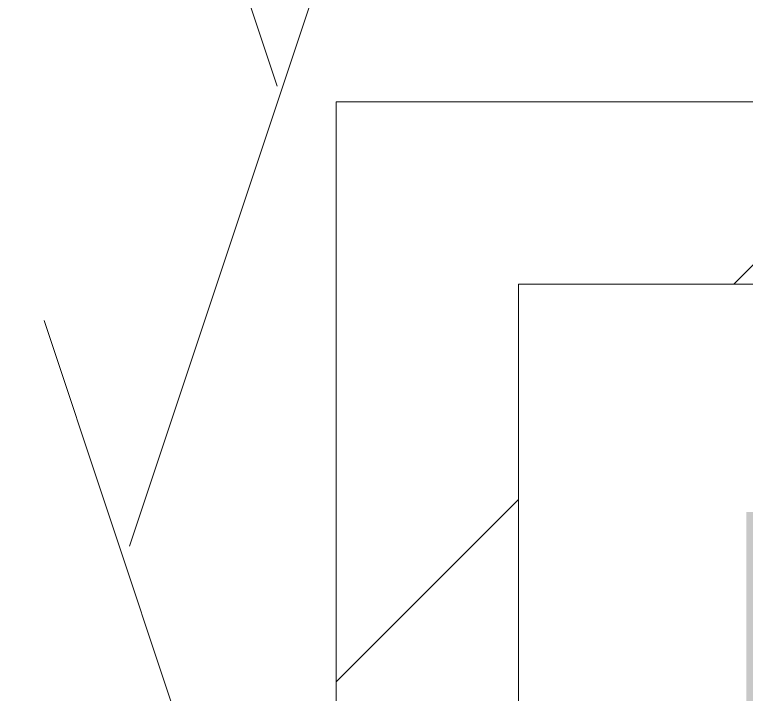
# Model space of a CAD drawing. Header units: inches. Extents: x -4169 to -1846, y 9706 to 12377.
# Drawn here: x -3268.181 to -3266.174, y 10468.414 to 10470.278 of the extents above; entities that cross this region are included whole.
import ezdxf

# ---------------------------------------------------------------- set-up
doc = ezdxf.new("R2010")
doc.units = ezdxf.units.IN
doc.header["$MEASUREMENT"] = 0
for name, color, linetype, lineweight in [('A-WALL', 113, 'Continuous', 18), ('A-WALL-PATT-4', 111, 'Continuous', 9), ('I-WALL', 2, 'Continuous', 18)]:
    doc.layers.add(name, color=color, linetype=linetype, lineweight=lineweight)
pattern_1 = [(161.57, (0.32, 0.32), (-2.560496185, -0.000537386), [0, -18.214, 2.022, 0]), (18.43, (-0.32, 0.32), (-2.560496185, 0.000537386), [0, -18.214, 2.022, 0]), (108.43, (0.32, 0.32), (1.27922091, -6.400876726), [6.07, -14.166]), (71.57, (-0.32, 0.32), (1.27922091, 6.400876726), [6.07, -14.166])]
pattern_2 = [(45, (0, 0), (-6.335677, 6.335677), []), (45, (0, 9.6), (-6.335677, 6.335677), [])]

msp = doc.modelspace()

# ---------------------------------------------------------------- hatches: boundary and pattern name
at = {"layer": 'A-WALL-PATT-4'}
h = msp.add_hatch(dxfattribs=at)
h.set_pattern_fill('FP_2', color=256, style=0, pattern_type=2)
h.set_pattern_definition(pattern_1)
h.paths.add_polyline_path([(-3268.5487, 10452.0394), (-3267.2987, 10452.0394), (-3267.2987, 10475.5394), (-3272.7987, 10475.5394), (-3272.7987, 10452.0394)], flags=0)
h = msp.add_hatch(dxfattribs=at)
h.set_pattern_fill('FP_2', color=256, style=0, pattern_type=2)
h.set_pattern_definition(pattern_1)
h.paths.add_polyline_path([(-3265.6737, 10470.0394), (-3264.7737, 10470.0394), (-3264.7737, 10475.5394), (-3267.2987, 10475.5394), (-3267.2987, 10470.0394), (-3266.7987, 10470.0394)], flags=0)
h.paths.add_polyline_path([(-3224.7737, 10470.0394), (-3206.8237, 10470.0394), (-3206.8237, 10475.5394), (-3224.7737, 10475.5394), (-3224.7737, 10470.1019)], flags=0)
h = msp.add_hatch(dxfattribs=at)
h.set_pattern_fill('FP_26', color=256, style=0, pattern_type=2)
h.set_pattern_definition(pattern_2)
h.paths.add_polyline_path([(-3267.2987, 10451.5394), (-3266.7987, 10451.5394), (-3266.7987, 10470.0394), (-3267.2987, 10470.0394), (-3267.2987, 10452.0394)], flags=0)
h = msp.add_hatch(dxfattribs=at)
h.set_pattern_fill('FP_26', color=256, style=0, pattern_type=2)
h.set_pattern_definition(pattern_2)
h.paths.add_polyline_path([(-3266.1737, 10469.5394), (-3264.7737, 10469.5394), (-3264.7737, 10470.0394), (-3266.7987, 10470.0394), (-3266.7987, 10469.5394), (-3266.7533, 10469.5394)], flags=0)
h.paths.add_polyline_path([(-3207.7423, 10469.5394), (-3207.3237, 10469.5394), (-3207.338, 10470.0394), (-3224.7737, 10470.0394), (-3224.7737, 10469.5394), (-3207.9487, 10469.5394)], flags=0)
h = msp.add_hatch(dxfattribs=at)
h.set_pattern_fill('FP_1', color=256, style=0, pattern_type=2)
h.set_pattern_definition([(0, (0, 0), (20.48, 5.12), [0.845, -14.515, 0.845, -14.515, -81.92]), (0, (0, 0), (20.48, 5.12), [-30.72, 0.845, -29.875, 0.845, -14.515, -35.84]), (0, (0, 0), (20.48, 5.12), [-76.8, 0.845, -9.395, 0.845, -24.755]), (120, (7.68, 2.56), (-14.67405, 15.1762003), [0.845, -14.515, 0.845, -14.515, -81.92]), (120, (7.68, 2.56), (-14.67405, 15.1762003), [-30.72, 0.845, -29.875, 0.845, -14.515, -35.84]), (120, (7.68, 2.56), (-14.67405, 15.1762003), [-76.8, 0.845, -9.395, 0.845, -24.755]), (240, (10.24, 12.8), (-5.80595, -20.2962003), [0.845, -14.515, 0.845, -14.515, -81.92]), (240, (10.24, 12.8), (-5.80595, -20.2962003), [-30.72, 0.845, -29.875, 0.845, -14.515, -35.84]), (240, (10.24, 12.8), (-5.80595, -20.2962003), [-76.8, 0.845, -9.395, 0.845, -24.755])])
h.paths.add_polyline_path([(-3266.7987, 10450.9144), (-3266.1737, 10450.9144), (-3266.1737, 10469.5394), (-3266.7987, 10469.5185), (-3266.7987, 10451.5394)], flags=0)
at = {"layer": 'I-WALL'}
msp.add_hatch(color=256, dxfattribs=at).paths.add_polyline_path([(-3266.1737, 10450.4144), (-3265.6737, 10450.4144), (-3265.6737, 10468.9144), (-3266.1737, 10468.9144), (-3266.1737, 10450.6894)], flags=0)

# ---------------------------------------------------------------- linework, layer by layer
at = {"layer": 'A-WALL'}
for p, q in [((-3267.2987, 10452.0394), (-3267.2987, 10470.0394)), ((-3264.7737, 10470.0394), (-3267.2987, 10470.0394)), ((-3266.7987, 10451.5394), (-3266.7987, 10469.5394)), ((-3264.7737, 10469.5394), (-3266.7987, 10469.5394))]:
    msp.add_line(p, q, dxfattribs=at)

doc.saveas('drawing.dxf')
